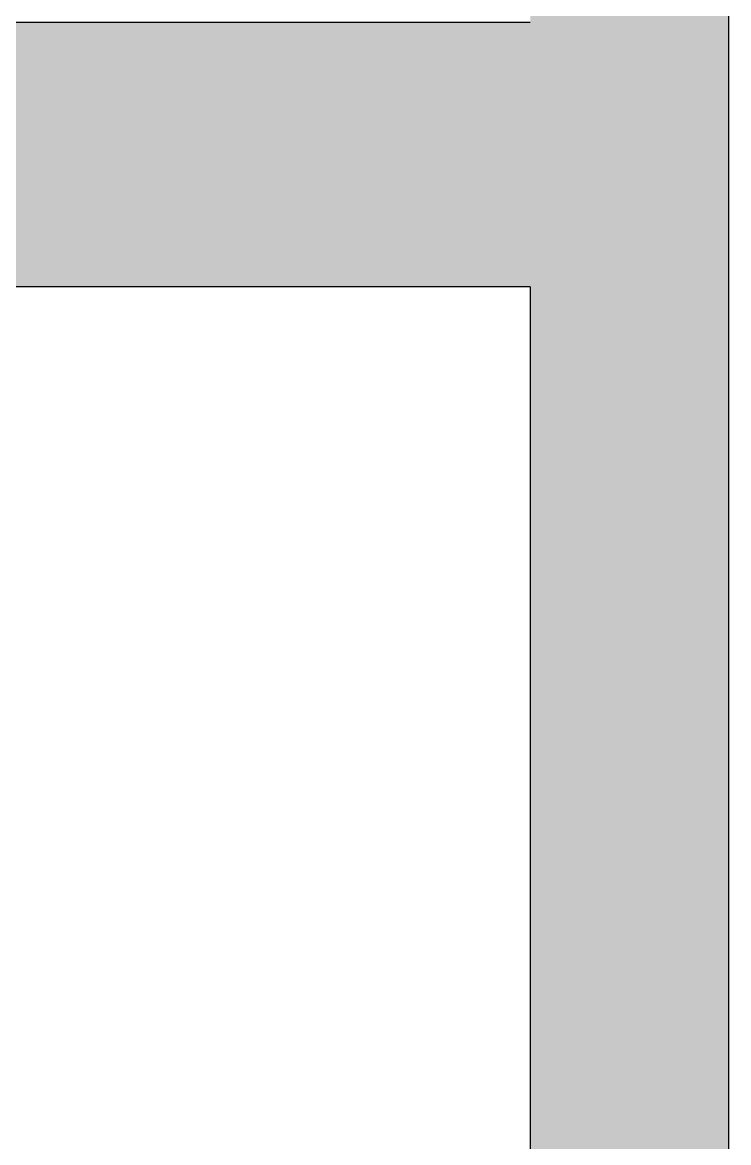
# Model space of a CAD drawing. Header units: inches. Extents: x -1176 to 1545, y -2552 to 978.
# Drawn here: x 1169 to 1227.7, y 495.8 to 589 of the extents above; entities that cross this region are included whole.
import ezdxf

# ---------------------------------------------------------------- set-up
doc = ezdxf.new("R2010")
doc.units = ezdxf.units.IN
doc.header["$MEASUREMENT"] = 0
doc.layers.add('A-WALL', color=113, linetype='Continuous', lineweight=18)
doc.layers.add('A-WALL-PATT', color=111, linetype='Continuous', lineweight=18)

msp = doc.modelspace()

# ---------------------------------------------------------------- hatches: boundary and pattern name
at = {"layer": 'A-WALL-PATT', "lineweight": 9}
msp.add_hatch(color=7, dxfattribs=at).paths.add_polyline_path([(1227.737, 283.439), (1227.737, 851.937), (1211.237, 851.937), (1211.237, 356.74), (1211.598, 356.908), (1211.598, 347.003), (1211.237, 347.003), (1211.237, 283.439), (1221.737, 283.439)], flags=0)
at = {"layer": 'A-WALL-PATT'}
h = msp.add_hatch(color=250, dxfattribs=at)
h.paths.add_polyline_path([(1118.3, 567.009), (1130.197, 567.009), (1130.197, 589.009), (1068.645, 589.009), (1068.645, 567.009), (1106.575, 567.009)], flags=0)
h.paths.add_polyline_path([(745.986, 567.009), (745.986, 589.009), (682.433, 589.009), (682.433, 567.009)], flags=0)
h.paths.add_polyline_path([(1167.697, 567.009), (1211.237, 567.009), (1211.237, 589.009), (1167.697, 589.009)], flags=0)
h.paths.add_polyline_path([(837.039, 567.009), (837.039, 589.009), (783.486, 589.009), (783.486, 567.009)], flags=0)
h.paths.add_polyline_path([(644.933, 567.009), (644.933, 589.009), (576.526, 589.009), (576.526, 567.009), (606.024, 567.009)], flags=0)
h.paths.add_polyline_path([(1024.502, 567.009), (1031.145, 567.009), (1031.145, 589.009), (977.592, 589.009), (977.592, 567.009)], flags=0)
h.paths.add_polyline_path([(912.149, 567.009), (940.092, 567.009), (940.092, 589.009), (874.539, 589.009), (874.539, 567.009), (889.149, 567.009)], flags=0)
h.paths.add_polyline_path([(539.026, 567.009), (539.026, 589.009), (495.148, 589.009), (495.148, 567.009)], flags=0)

# ---------------------------------------------------------------- linework, layer by layer
at = {"layer": 'A-WALL', "color": 8, "lineweight": 30}
for p, q in [((1227.737, 851.937), (1227.737, 283.439)), ((1211.237, 589.009), (1167.697, 589.009)), ((1211.237, 567.009), (1167.697, 567.009)), ((1211.237, 567.009), (1211.237, 356.74))]:
    msp.add_line(p, q, dxfattribs=at)

doc.saveas('drawing.dxf')
